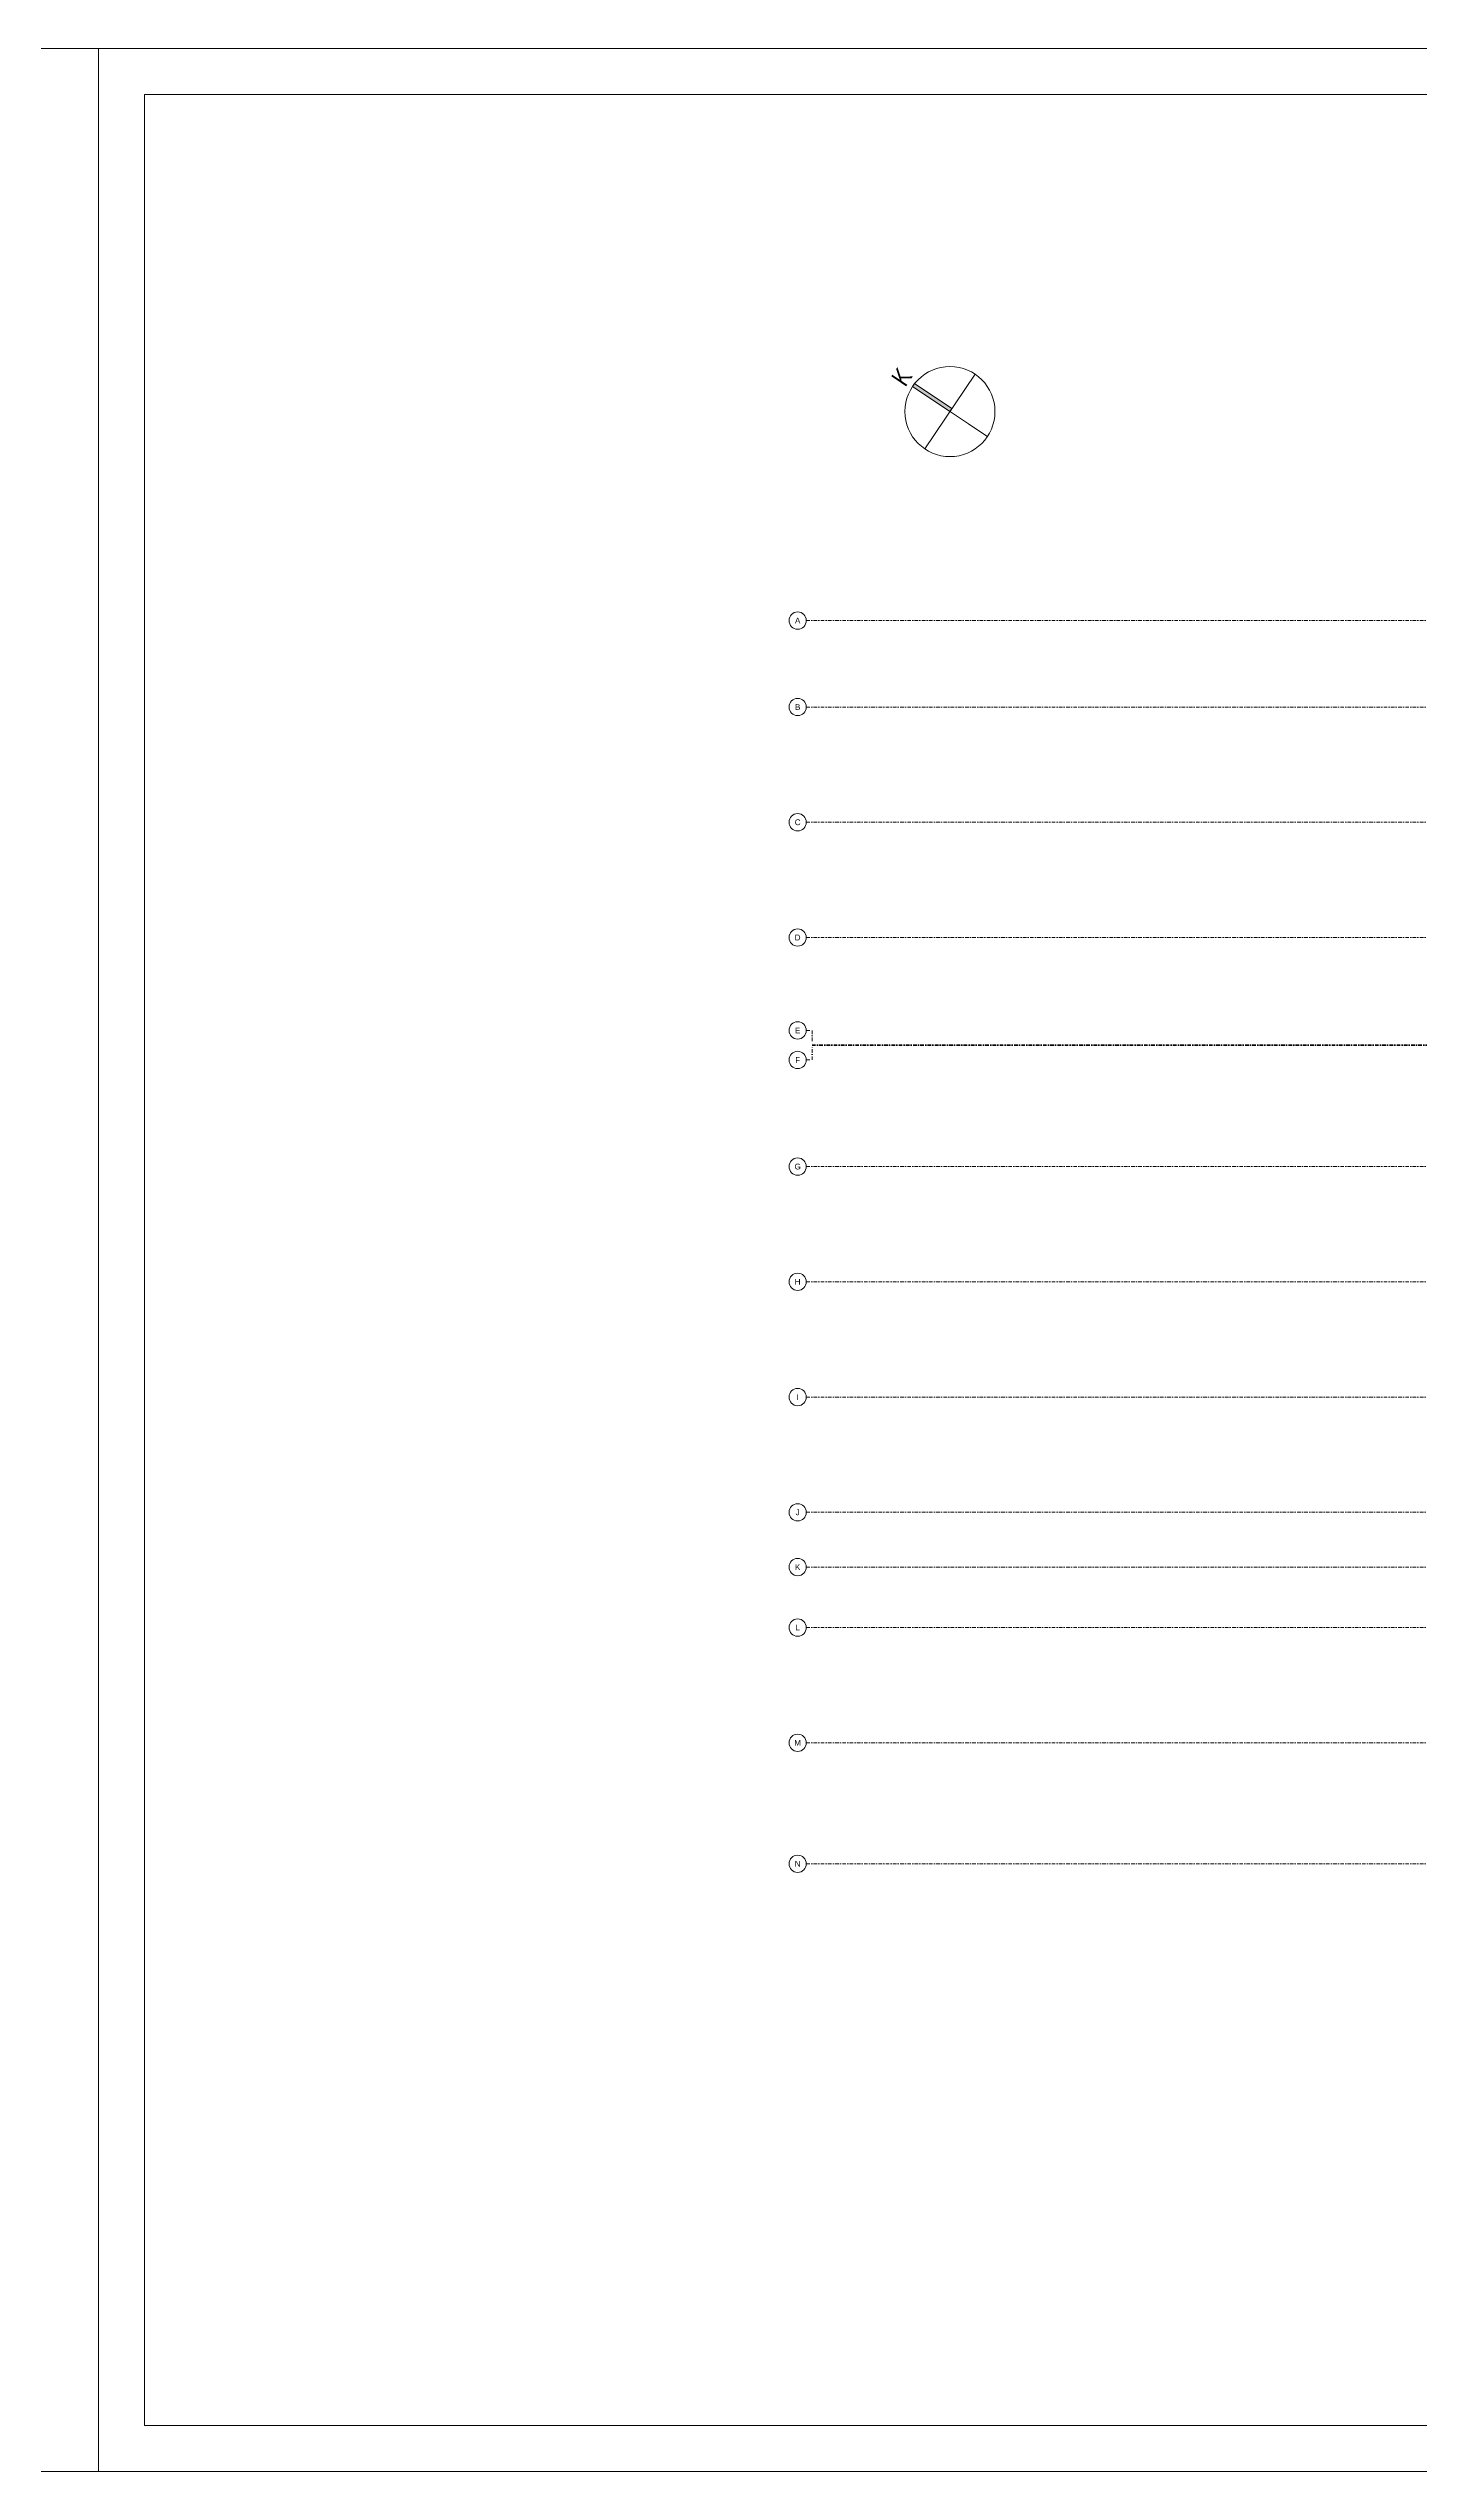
# Model space of a CAD drawing. Header units: metres. Extents: x -17822 to 152406, y -4219 to 19791.
# Drawn here: x 45813 to 55330, y -4219 to 12601 of the extents above; entities that cross this region are included whole.
import ezdxf
from ezdxf.enums import TextEntityAlignment as Align

# ---------------------------------------------------------------- set-up
doc = ezdxf.new("R2010")
doc.units = ezdxf.units.M
doc.header["$LTSCALE"] = 100
doc.header["$MEASUREMENT"] = 0
doc.linetypes.add('DASHDOT2', pattern=[0.5, 0.25, -0.125, 0, -0.125])
doc.layers.get('0').update_dxf_attribs({"color": 9, "lineweight": 9})
for name, color, linetype, lineweight in [('03', 18, 'Continuous', 9), ('21', 9, 'Continuous', 9), ('24', 9, 'DASHDOT2', 9), ('40A', 9, 'Continuous', 9)]:
    doc.layers.add(name, color=color, linetype=linetype, lineweight=lineweight)
doc.styles.add('Arial', font='arial.ttf', dxfattribs={"height": 2.5})
doc.styles.add('MuuM_TEXT-STANDART', font='ARIALN.TTF')

# ---------------------------------------------------------------- blocks, each defined once
blk = doc.blocks.new('0_northarrow')
blk.add_hatch(color=256).paths.add_polyline_path([(0, 6.25), (0.5, 6.25), (0.5, 0), (0, 0)])
for points in [[(0, 6.25), (0, -6.25), (0, -3.125)], [(6.25, 0), (-6.25, 0)]]:
    blk.add_lwpolyline(points)
blk.add_lwpolyline([(0, 6.25), (0.5, 6.25), (0.5, 0), (0, 0)], close=True)
blk.add_circle((0, 0), 6.25)
at = {"style": 'MuuM_TEXT-STANDART'}
blk.add_attdef('YON', text='', height=2.5, dxfattribs=at).set_placement((0.25, 6.25), align=Align.BOTTOM_CENTER)
blk = doc.blocks.new('0_aks')
at = {"linetype": 'Continuous'}
blk.add_circle((0, 0), 3, dxfattribs=at)
at = {"style": 'Arial'}
blk.add_attdef('AKS', text='', height=2, dxfattribs=at).set_placement((0, 0), align=Align.MIDDLE_CENTER)
blk = doc.blocks.new('p-akslar_yeni')
at = {"layer": '24'}
for points in [[(1488, 55), (6415, 55)], [(1488, -545), (6415, -545)], [(1488, -1345), (6415, -1345)], [(1488, -2145), (6415, -2145)], [(1488, -2790), (1528, -2790), (1528, -2890), (6415, -2890)], [(1488, -2995), (1528, -2995), (1528, -2895), (6415, -2895)], [(1488, -3735), (6415, -3735)], [(1488, -4535), (6415, -4535)], [(1488, -5335), (6415, -5335)], [(1488, -6135), (6415, -6135)], [(1488, -6515), (6415, -6515)], [(1488, -6935), (6415, -6935)], [(1488, -7735), (6415, -7735)], [(1488, -8575), (6415, -8575)]]:
    blk.add_lwpolyline(points, dxfattribs=at)
at = {"layer": '21', "xscale": 20, "yscale": 20, "zscale": 20}
for p, values in [((1428, 55), {'AKS': 'A'}), ((1428, -545), {'AKS': 'B'}), ((1428, -1345), {'AKS': 'C'}), ((1428, -2145), {'AKS': 'D'}), ((1428, -2790), {'AKS': 'E'}), ((1428, -2995), {'AKS': 'F'}), ((1428, -3735), {'AKS': 'G'}), ((1428, -4535), {'AKS': 'H'}), ((1428, -5335), {'AKS': 'I'}), ((1428, -6135), {'AKS': 'J'}), ((1428, -6515), {'AKS': 'K'}), ((1428, -6935), {'AKS': 'L'}), ((1428, -7735), {'AKS': 'M'}), ((1428, -8575), {'AKS': 'N'})]:
    blk.add_blockref('0_aks', p, dxfattribs=at).add_auto_attribs(values)

msp = doc.modelspace()

# ---------------------------------------------------------------- linework, layer by layer
at = {"color": 4}
for points in [[(74159.28, -4218.56), (46159.28, -4218.56), (46159.28, 12601.44), (74159.28, 12601.44)], [(46479.28, 12281.44), (71999.52, 12281.44), (71999.52, -3898.56), (46479.28, -3898.56)]]:
    msp.add_lwpolyline(points, close=True, dxfattribs=at)
at = {"layer": '40A'}
msp.add_lwpolyline([(46159.28, -4218.56), (18159.28, -4218.56), (18159.28, 12601.44), (46159.28, 12601.44)], close=True, dxfattribs=at)

# ---------------------------------------------------------------- block references
at = {"layer": '03', "xscale": 50, "yscale": 50, "zscale": 50, "rotation": 56.16995289581829}
msp.add_blockref('0_northarrow', (52070.34, 10080.8), dxfattribs=at).add_auto_attribs({'YON': 'K'})
at = {"layer": '24'}
msp.add_blockref('p-akslar_yeni', (49585, 8575), dxfattribs=at)
msp.add_blockref('p-akslar_yeni', (49585, 8575), dxfattribs=at)

doc.saveas('drawing.dxf')
